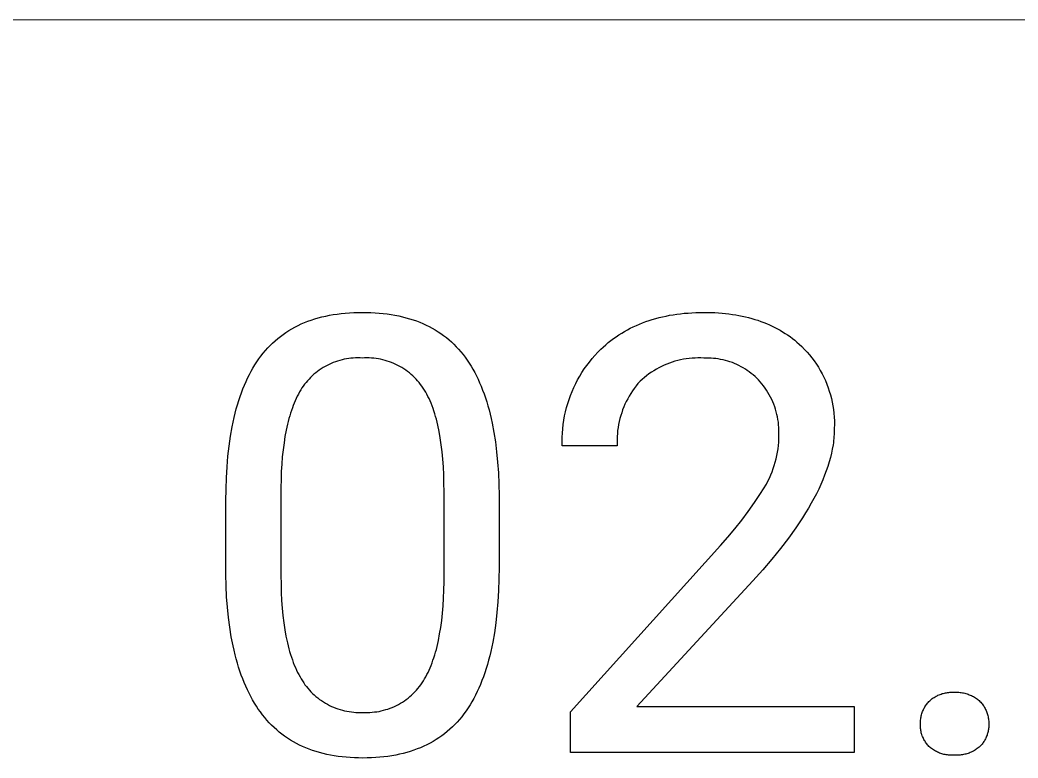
# Model space of a CAD drawing. Header units: millimetres. Extents: x -2163 to 4354, y -841 to 3711.
# Drawn here: x 2609 to 2715.5, y -555.8 to -477 of the extents above; entities that cross this region are included whole.
import ezdxf

# ---------------------------------------------------------------- set-up
doc = ezdxf.new("R2010")
doc.units = ezdxf.units.MM
doc.header["$MEASUREMENT"] = 0
doc.layers.add('Domyślny', color=7, linetype='Continuous', true_color=0x000000)

msp = doc.modelspace()

# ---------------------------------------------------------------- linework, layer by layer
at = {"layer": 'Domyślny', "color": 18, "lineweight": 15, "true_color": 0x000000}
msp.add_line((1891.21, -477.01), (4353.85, -477.01), dxfattribs=at)
at = {"layer": 'Domyślny'}
for p, q in [((2639.71, -509.18), (2640.07, -509.05)), ((2640.07, -509.05), (2640.44, -508.93)), ((2640.44, -508.93), (2640.82, -508.82)), ((2640.82, -508.82), (2641.21, -508.72)), ((2641.21, -508.72), (2641.61, -508.63)), ((2641.61, -508.63), (2642.01, -508.54)), ((2642.01, -508.54), (2642.42, -508.47)), ((2642.42, -508.47), (2642.84, -508.41)), ((2642.84, -508.41), (2643.27, -508.35)), ((2643.27, -508.35), (2643.7, -508.31)), ((2643.7, -508.31), (2644.15, -508.28)), ((2644.15, -508.28), (2644.6, -508.25)), ((2644.6, -508.25), (2645.05, -508.24)), ((2645.05, -508.24), (2645.52, -508.23)), ((2645.52, -508.23), (2645.98, -508.24)), ((2645.98, -508.24), (2646.44, -508.25)), ((2646.44, -508.25), (2646.88, -508.28)), ((2646.88, -508.28), (2647.32, -508.31)), ((2647.32, -508.31), (2647.75, -508.35)), ((2647.75, -508.35), (2648.18, -508.4)), ((2648.18, -508.4), (2648.59, -508.46)), ((2648.59, -508.46), (2649, -508.53)), ((2649, -508.53), (2649.4, -508.61)), ((2649.4, -508.61), (2649.8, -508.7)), ((2649.8, -508.7), (2650.18, -508.8)), ((2650.18, -508.8), (2650.56, -508.91)), ((2650.56, -508.91), (2650.93, -509.02)), ((2650.93, -509.02), (2651.29, -509.15)), ((2651.29, -509.15), (2651.64, -509.29)), ((2675.77, -509.22), (2676.12, -509.1)), ((2676.12, -509.1), (2676.47, -508.99)), ((2676.47, -508.99), (2676.83, -508.88)), ((2676.83, -508.88), (2677.19, -508.79)), ((2677.19, -508.79), (2677.56, -508.7)), ((2677.56, -508.7), (2677.93, -508.62)), ((2677.93, -508.62), (2678.31, -508.54)), ((2678.31, -508.54), (2678.69, -508.48)), ((2678.69, -508.48), (2679.08, -508.42)), ((2679.08, -508.42), (2679.48, -508.37)), ((2679.48, -508.37), (2679.88, -508.33)), ((2679.88, -508.33), (2680.28, -508.3)), ((2680.28, -508.3), (2680.69, -508.27)), ((2680.69, -508.27), (2681.11, -508.25)), ((2681.11, -508.25), (2681.53, -508.24)), ((2681.53, -508.24), (2681.96, -508.23)), ((2681.96, -508.23), (2682.76, -508.25)), ((2682.76, -508.25), (2683.15, -508.26)), ((2683.15, -508.26), (2683.53, -508.29)), ((2683.53, -508.29), (2683.91, -508.32)), ((2683.91, -508.32), (2684.28, -508.35)), ((2684.28, -508.35), (2684.65, -508.4)), ((2684.65, -508.4), (2685.01, -508.45)), ((2685.01, -508.45), (2685.37, -508.5)), ((2685.37, -508.5), (2685.72, -508.56)), ((2685.72, -508.56), (2686.07, -508.63)), ((2686.07, -508.63), (2686.41, -508.71)), ((2686.41, -508.71), (2686.75, -508.79)), ((2686.75, -508.79), (2687.08, -508.88)), ((2687.08, -508.88), (2687.41, -508.98)), ((2687.41, -508.98), (2687.73, -509.08)), ((2687.73, -509.08), (2688.05, -509.19)), ((2637.37, -510.37), (2637.68, -510.17)), ((2637.68, -510.17), (2638, -509.98)), ((2638, -509.98), (2638.32, -509.8)), ((2638.32, -509.8), (2638.66, -509.63)), ((2638.66, -509.63), (2639, -509.47)), ((2639, -509.47), (2639.35, -509.32)), ((2639.35, -509.32), (2639.71, -509.18)), ((2651.64, -509.29), (2651.99, -509.43)), ((2651.99, -509.43), (2652.33, -509.58)), ((2652.33, -509.58), (2652.66, -509.75)), ((2652.66, -509.75), (2652.99, -509.92)), ((2652.99, -509.92), (2653.3, -510.1)), ((2653.3, -510.1), (2653.61, -510.3)), ((2673.5, -510.27), (2673.81, -510.09)), ((2673.81, -510.09), (2674.12, -509.93)), ((2674.12, -509.93), (2674.44, -509.77)), ((2674.44, -509.77), (2674.77, -509.62)), ((2674.77, -509.62), (2675.1, -509.48)), ((2675.1, -509.48), (2675.43, -509.34)), ((2675.43, -509.34), (2675.77, -509.22)), ((2688.05, -509.19), (2688.36, -509.3)), ((2688.36, -509.3), (2688.66, -509.43)), ((2688.66, -509.43), (2688.96, -509.56)), ((2688.96, -509.56), (2689.26, -509.69)), ((2689.26, -509.69), (2689.54, -509.83)), ((2689.54, -509.83), (2689.83, -509.98)), ((2689.83, -509.98), (2690.11, -510.14)), ((2690.11, -510.14), (2690.38, -510.3)), ((2635.94, -511.51), (2636.21, -511.26)), ((2636.21, -511.26), (2636.49, -511.02)), ((2636.49, -511.02), (2636.78, -510.8)), ((2636.78, -510.8), (2637.07, -510.58)), ((2637.07, -510.58), (2637.37, -510.37)), ((2653.61, -510.3), (2653.91, -510.5)), ((2653.91, -510.5), (2654.2, -510.71)), ((2654.2, -510.71), (2654.49, -510.93)), ((2654.49, -510.93), (2654.77, -511.16)), ((2654.77, -511.16), (2655.04, -511.39)), ((2671.77, -511.46), (2672.04, -511.25)), ((2672.04, -511.25), (2672.32, -511.03)), ((2672.32, -511.03), (2672.61, -510.83)), ((2672.61, -510.83), (2672.9, -510.63)), ((2672.9, -510.63), (2673.2, -510.45)), ((2673.2, -510.45), (2673.5, -510.27)), ((2690.38, -510.3), (2690.65, -510.47)), ((2690.65, -510.47), (2690.91, -510.64)), ((2690.91, -510.64), (2691.17, -510.82)), ((2691.17, -510.82), (2691.42, -511.01)), ((2691.42, -511.01), (2691.67, -511.21)), ((2691.67, -511.21), (2691.91, -511.41)), ((2634.93, -512.59), (2635.17, -512.31)), ((2635.17, -512.31), (2635.42, -512.03)), ((2635.42, -512.03), (2635.68, -511.77)), ((2635.68, -511.77), (2635.94, -511.51)), ((2655.04, -511.39), (2655.3, -511.64)), ((2655.3, -511.64), (2655.55, -511.9)), ((2655.55, -511.9), (2655.8, -512.17)), ((2655.8, -512.17), (2656.04, -512.44)), ((2670.65, -512.49), (2670.97, -512.17)), ((2670.97, -512.17), (2671.23, -511.93)), ((2671.23, -511.93), (2671.5, -511.69)), ((2671.5, -511.69), (2671.77, -511.46)), ((2691.91, -511.41), (2692.15, -511.62)), ((2692.15, -511.62), (2692.44, -511.89)), ((2692.44, -511.89), (2692.72, -512.18)), ((2692.72, -512.18), (2693, -512.48)), ((2634.26, -513.51), (2634.48, -513.19)), ((2634.48, -513.19), (2634.7, -512.89)), ((2634.7, -512.89), (2634.93, -512.59)), ((2642.88, -513.43), (2642.65, -513.5)), ((2643.12, -513.36), (2642.88, -513.43)), ((2643.35, -513.3), (2643.12, -513.36)), ((2643.59, -513.24), (2643.35, -513.3)), ((2643.83, -513.2), (2643.59, -513.24)), ((2644.07, -513.16), (2643.83, -513.2)), ((2644.31, -513.13), (2644.07, -513.16)), ((2644.55, -513.11), (2644.31, -513.13)), ((2644.79, -513.1), (2644.55, -513.11)), ((2645.04, -513.1), (2644.79, -513.1)), ((2645.28, -513.1), (2645.04, -513.1)), ((2645.52, -513.11), (2645.28, -513.1)), ((2645.76, -513.1), (2645.52, -513.11)), ((2646.01, -513.1), (2645.76, -513.1)), ((2646.25, -513.1), (2646.01, -513.1)), ((2646.5, -513.11), (2646.25, -513.1)), ((2646.74, -513.13), (2646.5, -513.11)), ((2646.99, -513.16), (2646.74, -513.13)), ((2647.23, -513.2), (2646.99, -513.16)), ((2647.47, -513.24), (2647.23, -513.2)), ((2647.71, -513.3), (2647.47, -513.24)), ((2647.94, -513.36), (2647.71, -513.3)), ((2648.18, -513.43), (2647.94, -513.36)), ((2648.41, -513.51), (2648.18, -513.43)), ((2656.04, -512.44), (2656.27, -512.73)), ((2656.27, -512.73), (2656.5, -513.02)), ((2656.5, -513.02), (2656.71, -513.33)), ((2656.71, -513.33), (2656.92, -513.64)), ((2669.75, -513.53), (2670.04, -513.17)), ((2670.04, -513.17), (2670.34, -512.83)), ((2670.34, -512.83), (2670.65, -512.49)), ((2679.19, -513.37), (2678.89, -513.45)), ((2679.49, -513.3), (2679.19, -513.37)), ((2679.8, -513.24), (2679.49, -513.3)), ((2680.1, -513.19), (2679.8, -513.24)), ((2680.41, -513.15), (2680.1, -513.19)), ((2680.72, -513.12), (2680.41, -513.15)), ((2681.03, -513.11), (2680.72, -513.12)), ((2681.34, -513.1), (2681.03, -513.11)), ((2681.65, -513.1), (2681.34, -513.1)), ((2681.96, -513.11), (2681.65, -513.1)), ((2682.22, -513.11), (2681.96, -513.11)), ((2682.48, -513.11), (2682.22, -513.11)), ((2682.74, -513.12), (2682.48, -513.11)), ((2683, -513.14), (2682.74, -513.12)), ((2683.25, -513.16), (2683, -513.14)), ((2683.51, -513.2), (2683.25, -513.16)), ((2683.76, -513.25), (2683.51, -513.2)), ((2684.02, -513.3), (2683.76, -513.25)), ((2684.27, -513.36), (2684.02, -513.3)), ((2684.52, -513.43), (2684.27, -513.36)), ((2684.76, -513.51), (2684.52, -513.43)), ((2693, -512.48), (2693.26, -512.78)), ((2693.26, -512.78), (2693.51, -513.1)), ((2693.51, -513.1), (2693.75, -513.42)), ((2693.75, -513.42), (2693.98, -513.75)), ((2633.65, -514.52), (2633.85, -514.17)), ((2633.85, -514.17), (2634.05, -513.84)), ((2634.05, -513.84), (2634.26, -513.51)), ((2640.93, -514.39), (2640.74, -514.54)), ((2641.13, -514.26), (2640.93, -514.39)), ((2641.34, -514.13), (2641.13, -514.26)), ((2641.55, -514.01), (2641.34, -514.13)), ((2641.76, -513.89), (2641.55, -514.01)), ((2641.98, -513.78), (2641.76, -513.89)), ((2642.2, -513.68), (2641.98, -513.78)), ((2642.42, -513.59), (2642.2, -513.68)), ((2642.65, -513.5), (2642.42, -513.59)), ((2648.64, -513.59), (2648.41, -513.51)), ((2648.87, -513.69), (2648.64, -513.59)), ((2649.09, -513.79), (2648.87, -513.69)), ((2649.31, -513.89), (2649.09, -513.79)), ((2649.53, -514.01), (2649.31, -513.89)), ((2649.74, -514.13), (2649.53, -514.01)), ((2649.95, -514.26), (2649.74, -514.13)), ((2650.15, -514.4), (2649.95, -514.26)), ((2650.35, -514.54), (2650.15, -514.4)), ((2656.92, -513.64), (2657.13, -513.96)), ((2657.13, -513.96), (2657.32, -514.3)), ((2657.32, -514.3), (2657.51, -514.64)), ((2668.96, -514.65), (2669.21, -514.27)), ((2669.21, -514.27), (2669.47, -513.89)), ((2669.47, -513.89), (2669.75, -513.53)), ((2676.63, -514.46), (2676.37, -514.62)), ((2676.9, -514.3), (2676.63, -514.46)), ((2677.17, -514.15), (2676.9, -514.3)), ((2677.45, -514.01), (2677.17, -514.15)), ((2677.73, -513.88), (2677.45, -514.01)), ((2678.01, -513.76), (2677.73, -513.88)), ((2678.3, -513.65), (2678.01, -513.76)), ((2678.6, -513.54), (2678.3, -513.65)), ((2678.89, -513.45), (2678.6, -513.54)), ((2685.01, -513.6), (2684.76, -513.51)), ((2685.25, -513.69), (2685.01, -513.6)), ((2685.49, -513.8), (2685.25, -513.69)), ((2685.72, -513.91), (2685.49, -513.8)), ((2685.95, -514.03), (2685.72, -513.91)), ((2686.17, -514.15), (2685.95, -514.03)), ((2686.4, -514.29), (2686.17, -514.15)), ((2686.61, -514.43), (2686.4, -514.29)), ((2686.82, -514.58), (2686.61, -514.43)), ((2693.98, -513.75), (2694.19, -514.09)), ((2694.19, -514.09), (2694.4, -514.44)), ((2694.4, -514.44), (2694.59, -514.79)), ((2633.11, -515.62), (2633.28, -515.24)), ((2633.28, -515.24), (2633.46, -514.87)), ((2633.46, -514.87), (2633.65, -514.52)), ((2639.67, -515.53), (2639.51, -515.71)), ((2639.83, -515.35), (2639.67, -515.53)), ((2640, -515.17), (2639.83, -515.35)), ((2640.18, -515.01), (2640, -515.17)), ((2640.36, -514.84), (2640.18, -515.01)), ((2640.54, -514.69), (2640.36, -514.84)), ((2640.74, -514.54), (2640.54, -514.69)), ((2650.54, -514.69), (2650.35, -514.54)), ((2650.73, -514.85), (2650.54, -514.69)), ((2650.91, -515.01), (2650.73, -514.85)), ((2651.09, -515.18), (2650.91, -515.01)), ((2651.26, -515.36), (2651.09, -515.18)), ((2651.42, -515.54), (2651.26, -515.36)), ((2651.58, -515.73), (2651.42, -515.54)), ((2657.51, -514.64), (2657.7, -515)), ((2657.7, -515), (2657.87, -515.36)), ((2657.87, -515.36), (2658.04, -515.74)), ((2668.29, -515.84), (2668.5, -515.44)), ((2668.5, -515.44), (2668.72, -515.04)), ((2668.72, -515.04), (2668.96, -514.65)), ((2675.39, -515.38), (2675.16, -515.59)), ((2675.62, -515.18), (2675.39, -515.38)), ((2675.86, -514.99), (2675.62, -515.18)), ((2676.11, -514.8), (2675.86, -514.99)), ((2676.37, -514.62), (2676.11, -514.8)), ((2687.03, -514.74), (2686.82, -514.58)), ((2687.23, -514.9), (2687.03, -514.74)), ((2687.43, -515.07), (2687.23, -514.9)), ((2687.62, -515.25), (2687.43, -515.07)), ((2687.8, -515.43), (2687.62, -515.25)), ((2687.99, -515.64), (2687.8, -515.43)), ((2694.59, -514.79), (2694.77, -515.15)), ((2694.77, -515.15), (2694.94, -515.52)), ((2694.94, -515.52), (2695.09, -515.89)), ((2632.62, -516.81), (2632.78, -516.4)), ((2632.78, -516.4), (2632.94, -516)), ((2632.94, -516), (2633.11, -515.62)), ((2638.95, -516.51), (2638.83, -516.72)), ((2639.08, -516.3), (2638.95, -516.51)), ((2639.22, -516.1), (2639.08, -516.3)), ((2639.36, -515.91), (2639.22, -516.1)), ((2639.51, -515.71), (2639.36, -515.91)), ((2651.73, -515.92), (2651.58, -515.73)), ((2651.88, -516.11), (2651.73, -515.92)), ((2652.02, -516.32), (2651.88, -516.11)), ((2652.15, -516.52), (2652.02, -516.32)), ((2652.28, -516.74), (2652.15, -516.52)), ((2658.04, -515.74), (2658.21, -516.12)), ((2658.21, -516.12), (2658.36, -516.52)), ((2658.36, -516.52), (2658.51, -516.93)), ((2667.91, -516.67), (2668.09, -516.26)), ((2668.09, -516.26), (2668.29, -515.84)), ((2674.35, -516.61), (2674.17, -516.89)), ((2674.54, -516.35), (2674.35, -516.61)), ((2674.74, -516.09), (2674.54, -516.35)), ((2674.94, -515.84), (2674.74, -516.09)), ((2675.16, -515.59), (2674.94, -515.84)), ((2688.17, -515.85), (2687.99, -515.64)), ((2688.34, -516.08), (2688.17, -515.85)), ((2688.5, -516.31), (2688.34, -516.08)), ((2688.66, -516.54), (2688.5, -516.31)), ((2688.81, -516.78), (2688.66, -516.54)), ((2695.09, -515.89), (2695.23, -516.27)), ((2695.23, -516.27), (2695.36, -516.65)), ((2632.2, -518.09), (2632.33, -517.65)), ((2632.33, -517.65), (2632.47, -517.23)), ((2632.47, -517.23), (2632.62, -516.81)), ((2638.36, -517.66), (2638.25, -517.91)), ((2638.47, -517.41), (2638.36, -517.66)), ((2638.58, -517.18), (2638.47, -517.41)), ((2638.7, -516.95), (2638.58, -517.18)), ((2638.83, -516.72), (2638.7, -516.95)), ((2652.4, -516.96), (2652.28, -516.74)), ((2652.52, -517.2), (2652.4, -516.96)), ((2652.64, -517.44), (2652.52, -517.2)), ((2652.75, -517.69), (2652.64, -517.44)), ((2652.86, -517.94), (2652.75, -517.69)), ((2658.51, -516.93), (2658.66, -517.34)), ((2658.66, -517.34), (2658.79, -517.77)), ((2667.44, -517.96), (2667.58, -517.53)), ((2667.58, -517.53), (2667.74, -517.1)), ((2667.74, -517.1), (2667.91, -516.67)), ((2673.84, -517.45), (2673.69, -517.74)), ((2674, -517.16), (2673.84, -517.45)), ((2674.17, -516.89), (2674, -517.16)), ((2688.95, -517.02), (2688.81, -516.78)), ((2689.08, -517.27), (2688.95, -517.02)), ((2689.21, -517.52), (2689.08, -517.27)), ((2689.32, -517.78), (2689.21, -517.52)), ((2695.36, -516.65), (2695.48, -517.04)), ((2695.48, -517.04), (2695.58, -517.42)), ((2695.58, -517.42), (2695.67, -517.82)), ((2631.95, -519), (2632.07, -518.54)), ((2632.07, -518.54), (2632.2, -518.09)), ((2637.95, -518.7), (2637.86, -518.98)), ((2638.05, -518.43), (2637.95, -518.7)), ((2638.15, -518.17), (2638.05, -518.43)), ((2638.25, -517.91), (2638.15, -518.17)), ((2652.97, -518.21), (2652.86, -517.94)), ((2653.07, -518.48), (2652.97, -518.21)), ((2653.16, -518.76), (2653.07, -518.48)), ((2653.25, -519.05), (2653.16, -518.76)), ((2658.79, -517.77), (2658.92, -518.2)), ((2658.92, -518.2), (2659.05, -518.65)), ((2659.05, -518.65), (2659.16, -519.11)), ((2667.2, -518.85), (2667.32, -518.4)), ((2667.32, -518.4), (2667.44, -517.96)), ((2673.3, -518.64), (2673.2, -518.94)), ((2673.42, -518.33), (2673.3, -518.64)), ((2673.55, -518.03), (2673.42, -518.33)), ((2673.69, -517.74), (2673.55, -518.03)), ((2689.43, -518.04), (2689.32, -517.78)), ((2689.53, -518.31), (2689.43, -518.04)), ((2689.62, -518.57), (2689.53, -518.31)), ((2689.7, -518.84), (2689.62, -518.57)), ((2695.67, -517.82), (2695.74, -518.21)), ((2695.74, -518.21), (2695.8, -518.61)), ((2695.8, -518.61), (2695.85, -519.01)), ((2631.73, -519.95), (2631.84, -519.47)), ((2631.84, -519.47), (2631.95, -519)), ((2637.69, -519.56), (2637.61, -519.87)), ((2637.77, -519.27), (2637.69, -519.56)), ((2637.86, -518.98), (2637.77, -519.27)), ((2653.34, -519.34), (2653.25, -519.05)), ((2653.42, -519.65), (2653.34, -519.34)), ((2653.5, -519.96), (2653.42, -519.65)), ((2659.16, -519.11), (2659.27, -519.57)), ((2659.27, -519.57), (2659.37, -520.05)), ((2666.96, -520.2), (2667.03, -519.74)), ((2667.03, -519.74), (2667.11, -519.29)), ((2667.11, -519.29), (2667.2, -518.85)), ((2673.01, -519.57), (2672.93, -519.89)), ((2673.1, -519.25), (2673.01, -519.57)), ((2673.2, -518.94), (2673.1, -519.25)), ((2689.77, -519.12), (2689.7, -518.84)), ((2689.83, -519.39), (2689.77, -519.12)), ((2689.88, -519.67), (2689.83, -519.39)), ((2689.92, -519.95), (2689.88, -519.67)), ((2695.85, -519.01), (2695.88, -519.41)), ((2695.88, -519.41), (2695.9, -519.82)), ((2695.9, -519.82), (2695.9, -520.22)), ((2631.45, -521.45), (2631.63, -520.44)), ((2631.63, -520.44), (2631.73, -519.95)), ((2637.39, -520.81), (2637.26, -521.48)), ((2637.53, -520.17), (2637.39, -520.81)), ((2637.61, -519.87), (2637.53, -520.17)), ((2653.58, -520.28), (2653.5, -519.96)), ((2653.72, -520.94), (2653.58, -520.28)), ((2659.37, -520.05), (2659.56, -521.04)), ((2666.88, -521.11), (2666.91, -520.65)), ((2666.91, -520.65), (2666.96, -520.2)), ((2672.77, -520.85), (2672.74, -521.18)), ((2672.82, -520.53), (2672.77, -520.85)), ((2672.87, -520.21), (2672.82, -520.53)), ((2672.93, -519.89), (2672.87, -520.21)), ((2689.95, -520.23), (2689.92, -519.95)), ((2689.98, -520.51), (2689.95, -520.23)), ((2689.99, -520.79), (2689.98, -520.51)), ((2689.99, -521.07), (2689.99, -520.79)), ((2695.89, -520.83), (2695.88, -521.05)), ((2695.9, -520.22), (2695.89, -520.62)), ((2695.89, -520.62), (2695.89, -520.83)), ((2631.3, -522.5), (2631.45, -521.45)), ((2637.26, -521.48), (2637.16, -522.17)), ((2653.84, -521.63), (2653.72, -520.94)), ((2653.95, -522.36), (2653.84, -521.63)), ((2659.56, -521.04), (2659.72, -522.06)), ((2666.85, -522.02), (2666.86, -521.56)), ((2666.86, -521.56), (2666.88, -521.11)), ((2672.72, -521.5), (2672.71, -521.83)), ((2672.71, -521.83), (2672.72, -522.15)), ((2672.74, -521.18), (2672.72, -521.5)), ((2689.96, -522.08), (2689.98, -521.72)), ((2689.98, -521.72), (2689.99, -521.35)), ((2689.99, -521.35), (2689.99, -521.07)), ((2695.82, -521.92), (2695.79, -522.15)), ((2695.84, -521.7), (2695.82, -521.92)), ((2695.86, -521.48), (2695.84, -521.7)), ((2695.87, -521.27), (2695.86, -521.48)), ((2695.88, -521.05), (2695.87, -521.27)), ((2631.18, -523.59), (2631.3, -522.5)), ((2637.06, -522.89), (2636.98, -523.65)), ((2637.16, -522.17), (2637.06, -522.89)), ((2654.04, -523.12), (2653.95, -522.36)), ((2659.72, -522.06), (2659.85, -523.13)), ((2666.86, -522.48), (2666.85, -522.02)), ((2672.73, -522.48), (2666.86, -522.48)), ((2672.72, -522.15), (2672.73, -522.48)), ((2689.83, -523.16), (2689.89, -522.8)), ((2689.89, -522.8), (2689.93, -522.44)), ((2689.93, -522.44), (2689.96, -522.08)), ((2695.68, -522.82), (2695.59, -523.27)), ((2695.76, -522.37), (2695.68, -522.82)), ((2695.79, -522.15), (2695.76, -522.37)), ((2631.08, -524.72), (2631.18, -523.59)), ((2636.98, -523.65), (2636.92, -524.43)), ((2654.11, -523.91), (2654.04, -523.12)), ((2654.17, -524.73), (2654.11, -523.91)), ((2659.85, -523.13), (2659.96, -524.23)), ((2689.59, -524.22), (2689.68, -523.87)), ((2689.68, -523.87), (2689.76, -523.51)), ((2689.76, -523.51), (2689.83, -523.16)), ((2695.48, -523.73), (2695.35, -524.2)), ((2695.59, -523.27), (2695.48, -523.73)), ((2631.01, -525.9), (2631.08, -524.72)), ((2636.92, -524.43), (2636.87, -525.23)), ((2654.21, -525.58), (2654.17, -524.73)), ((2659.96, -524.23), (2660.04, -525.38)), ((2689.25, -525.25), (2689.38, -524.91)), ((2689.38, -524.91), (2689.49, -524.57)), ((2689.49, -524.57), (2689.59, -524.22)), ((2695.04, -525.14), (2694.86, -525.62)), ((2695.2, -524.67), (2695.04, -525.14)), ((2695.35, -524.2), (2695.2, -524.67)), ((2630.97, -527.11), (2631.01, -525.9)), ((2636.84, -526.07), (2636.83, -526.94)), ((2636.87, -525.23), (2636.84, -526.07)), ((2654.23, -526.46), (2654.21, -525.58)), ((2660.04, -525.38), (2660.09, -526.57)), ((2688.81, -526.25), (2688.97, -525.92)), ((2688.97, -525.92), (2689.12, -525.59)), ((2689.12, -525.59), (2689.25, -525.25)), ((2694.67, -526.11), (2694.46, -526.6)), ((2694.86, -525.62), (2694.67, -526.11)), ((2630.96, -528.37), (2630.97, -527.11)), ((2636.83, -526.94), (2636.83, -536.32)), ((2654.24, -527.38), (2654.23, -526.46)), ((2660.09, -526.57), (2660.11, -527.79)), ((2688.03, -527.56), (2688.64, -526.57)), ((2688.64, -526.57), (2688.81, -526.25)), ((2694.23, -527.1), (2693.98, -527.6)), ((2694.46, -526.6), (2694.23, -527.1)), ((2654.24, -536.99), (2654.24, -527.38)), ((2660.11, -527.79), (2660.11, -535.43)), ((2687.39, -528.54), (2688.03, -527.56)), ((2693.72, -528.1), (2693.44, -528.61)), ((2693.98, -527.6), (2693.72, -528.1)), ((2630.96, -536.22), (2630.96, -528.37)), ((2686.71, -529.5), (2687.39, -528.54)), ((2693.14, -529.13), (2692.83, -529.65)), ((2693.44, -528.61), (2693.14, -529.13)), ((2685.28, -531.35), (2686.01, -530.43)), ((2686.01, -530.43), (2686.71, -529.5)), ((2692.5, -530.18), (2692.15, -530.71)), ((2692.83, -529.65), (2692.5, -530.18)), ((2684.52, -532.24), (2685.28, -531.35)), ((2691.78, -531.24), (2691, -532.33)), ((2692.15, -530.71), (2691.78, -531.24)), ((2683.74, -533.11), (2684.52, -532.24)), ((2691, -532.33), (2690.15, -533.44)), ((2667.75, -550.9), (2683.74, -533.11)), ((2690.15, -533.44), (2689.24, -534.57)), ((2689.24, -534.57), (2688.25, -535.72)), ((2660.11, -535.43), (2660.1, -536.7)), ((2688.25, -535.72), (2687.2, -536.89)), ((2630.99, -537.43), (2630.96, -536.22)), ((2636.83, -536.32), (2636.84, -537.24)), ((2660.1, -536.7), (2660.06, -537.93)), ((2631.04, -538.59), (2630.99, -537.43)), ((2636.84, -537.24), (2636.86, -538.13)), ((2654.19, -538.73), (2654.22, -537.88)), ((2654.22, -537.88), (2654.24, -536.99)), ((2660.06, -537.93), (2659.99, -539.12)), ((2687.2, -536.89), (2674.83, -550.33)), ((2631.12, -539.72), (2631.04, -538.59)), ((2636.86, -538.13), (2636.9, -538.99)), ((2636.9, -538.99), (2636.96, -539.82)), ((2654.14, -539.56), (2654.19, -538.73)), ((2631.23, -540.8), (2631.12, -539.72)), ((2636.96, -539.82), (2637.04, -540.61)), ((2654.07, -540.36), (2654.14, -539.56)), ((2659.99, -539.12), (2659.89, -540.26)), ((2631.37, -541.85), (2631.23, -540.8)), ((2637.04, -540.61), (2637.13, -541.38)), ((2653.89, -541.86), (2653.99, -541.13)), ((2653.99, -541.13), (2654.07, -540.36)), ((2659.89, -540.26), (2659.77, -541.37)), ((2631.53, -542.87), (2631.37, -541.85)), ((2637.13, -541.38), (2637.24, -542.12)), ((2637.24, -542.12), (2637.37, -542.82)), ((2653.77, -542.57), (2653.89, -541.86)), ((2659.77, -541.37), (2659.62, -542.43)), ((2631.72, -543.84), (2631.53, -542.87)), ((2637.37, -542.82), (2637.52, -543.5)), ((2653.5, -543.9), (2653.64, -543.25)), ((2653.64, -543.25), (2653.77, -542.57)), ((2659.62, -542.43), (2659.44, -543.46)), ((2631.83, -544.31), (2631.72, -543.84)), ((2631.94, -544.78), (2631.83, -544.31)), ((2637.52, -543.5), (2637.59, -543.82)), ((2637.59, -543.82), (2637.68, -544.14)), ((2637.68, -544.14), (2637.76, -544.45)), ((2653.34, -544.51), (2653.42, -544.21)), ((2653.42, -544.21), (2653.5, -543.9)), ((2659.34, -543.95), (2659.23, -544.44)), ((2659.44, -543.46), (2659.34, -543.95)), ((2632.06, -545.23), (2631.94, -544.78)), ((2632.18, -545.67), (2632.06, -545.23)), ((2637.76, -544.45), (2637.85, -544.76)), ((2637.85, -544.76), (2637.95, -545.05)), ((2637.95, -545.05), (2638.05, -545.34)), ((2638.05, -545.34), (2638.15, -545.62)), ((2652.97, -545.65), (2653.06, -545.38)), ((2653.06, -545.38), (2653.16, -545.1)), ((2653.16, -545.1), (2653.25, -544.81)), ((2653.25, -544.81), (2653.34, -544.51)), ((2659, -545.38), (2658.87, -545.83)), ((2659.12, -544.91), (2659, -545.38)), ((2659.23, -544.44), (2659.12, -544.91)), ((2632.32, -546.11), (2632.18, -545.67)), ((2632.45, -546.54), (2632.32, -546.11)), ((2638.15, -545.62), (2638.26, -545.89)), ((2638.26, -545.89), (2638.37, -546.16)), ((2638.37, -546.16), (2638.49, -546.42)), ((2638.49, -546.42), (2638.61, -546.67)), ((2652.53, -546.68), (2652.65, -546.43)), ((2652.65, -546.43), (2652.76, -546.18)), ((2652.76, -546.18), (2652.86, -545.92)), ((2652.86, -545.92), (2652.97, -545.65)), ((2658.74, -546.27), (2658.6, -546.71)), ((2658.87, -545.83), (2658.74, -546.27)), ((2632.6, -546.95), (2632.45, -546.54)), ((2632.75, -547.36), (2632.6, -546.95)), ((2632.91, -547.76), (2632.75, -547.36)), ((2638.61, -546.67), (2638.74, -546.91)), ((2638.74, -546.91), (2638.87, -547.14)), ((2638.87, -547.14), (2639, -547.37)), ((2639, -547.37), (2639.13, -547.58)), ((2652.04, -547.58), (2652.17, -547.36)), ((2652.17, -547.36), (2652.29, -547.14)), ((2652.29, -547.14), (2652.42, -546.91)), ((2652.42, -546.91), (2652.53, -546.68)), ((2658.45, -547.13), (2658.29, -547.54)), ((2658.6, -546.71), (2658.45, -547.13)), ((2633.07, -548.14), (2632.91, -547.76)), ((2633.25, -548.52), (2633.07, -548.14)), ((2633.43, -548.89), (2633.25, -548.52)), ((2639.13, -547.58), (2639.26, -547.79)), ((2639.26, -547.79), (2639.4, -547.99)), ((2639.4, -547.99), (2639.55, -548.18)), ((2639.55, -548.18), (2639.71, -548.37)), ((2639.71, -548.37), (2639.87, -548.56)), ((2639.87, -548.56), (2640.04, -548.74)), ((2651.14, -548.75), (2651.3, -548.56)), ((2651.3, -548.56), (2651.46, -548.38)), ((2651.46, -548.38), (2651.62, -548.18)), ((2651.62, -548.18), (2651.76, -547.99)), ((2651.76, -547.99), (2651.9, -547.78)), ((2651.9, -547.78), (2652.04, -547.58)), ((2657.96, -548.34), (2657.79, -548.72)), ((2658.13, -547.95), (2657.96, -548.34)), ((2658.29, -547.54), (2658.13, -547.95)), ((2633.61, -549.25), (2633.43, -548.89)), ((2633.8, -549.6), (2633.61, -549.25)), ((2634, -549.94), (2633.8, -549.6)), ((2640.04, -548.74), (2640.21, -548.91)), ((2640.21, -548.91), (2640.39, -549.08)), ((2640.39, -549.08), (2640.57, -549.25)), ((2640.57, -549.25), (2640.76, -549.4)), ((2640.76, -549.4), (2640.96, -549.55)), ((2640.96, -549.55), (2641.16, -549.69)), ((2650.01, -549.7), (2650.21, -549.56)), ((2650.21, -549.56), (2650.41, -549.41)), ((2650.41, -549.41), (2650.6, -549.25)), ((2650.6, -549.25), (2650.78, -549.09)), ((2650.78, -549.09), (2650.96, -548.92)), ((2650.96, -548.92), (2651.14, -548.75)), ((2657.42, -549.45), (2657.22, -549.8)), ((2657.61, -549.09), (2657.42, -549.45)), ((2657.79, -548.72), (2657.61, -549.09)), ((2706.08, -549.7), (2706.16, -549.62)), ((2706.16, -549.62), (2706.26, -549.54)), ((2706.26, -549.54), (2706.35, -549.47)), ((2706.35, -549.47), (2706.45, -549.4)), ((2706.45, -549.4), (2706.55, -549.34)), ((2706.55, -549.34), (2706.65, -549.28)), ((2706.65, -549.28), (2706.75, -549.22)), ((2706.75, -549.22), (2706.86, -549.16)), ((2706.86, -549.16), (2706.96, -549.11)), ((2706.96, -549.11), (2707.07, -549.06)), ((2707.07, -549.06), (2707.18, -549.02)), ((2707.18, -549.02), (2707.3, -548.98)), ((2707.3, -548.98), (2707.41, -548.94)), ((2707.41, -548.94), (2707.52, -548.91)), ((2707.52, -548.91), (2707.64, -548.88)), ((2707.64, -548.88), (2707.75, -548.86)), ((2707.75, -548.86), (2707.87, -548.84)), ((2707.87, -548.84), (2707.99, -548.82)), ((2707.99, -548.82), (2708.11, -548.81)), ((2708.11, -548.81), (2708.23, -548.8)), ((2708.23, -548.8), (2708.34, -548.79)), ((2708.34, -548.79), (2708.46, -548.79)), ((2708.46, -548.79), (2708.58, -548.79)), ((2708.58, -548.79), (2708.7, -548.8)), ((2708.7, -548.8), (2708.82, -548.79)), ((2708.82, -548.79), (2708.95, -548.79)), ((2708.95, -548.79), (2709.07, -548.79)), ((2709.07, -548.79), (2709.2, -548.8)), ((2709.2, -548.8), (2709.32, -548.81)), ((2709.32, -548.81), (2709.45, -548.83)), ((2709.45, -548.83), (2709.57, -548.84)), ((2709.57, -548.84), (2709.69, -548.87)), ((2709.69, -548.87), (2709.82, -548.89)), ((2709.82, -548.89), (2709.94, -548.93)), ((2709.94, -548.93), (2710.06, -548.96)), ((2710.06, -548.96), (2710.17, -549)), ((2710.17, -549), (2710.29, -549.05)), ((2710.29, -549.05), (2710.41, -549.09)), ((2710.41, -549.09), (2710.52, -549.15)), ((2710.52, -549.15), (2710.63, -549.2)), ((2710.63, -549.2), (2710.74, -549.26)), ((2710.74, -549.26), (2710.85, -549.32)), ((2710.85, -549.32), (2710.95, -549.39)), ((2710.95, -549.39), (2711.06, -549.46)), ((2711.06, -549.46), (2711.16, -549.54)), ((2711.16, -549.54), (2711.26, -549.61)), ((2711.26, -549.61), (2711.35, -549.69)), ((2634.21, -550.27), (2634, -549.94)), ((2634.42, -550.59), (2634.21, -550.27)), ((2634.64, -550.9), (2634.42, -550.59)), ((2641.16, -549.69), (2641.37, -549.83)), ((2641.37, -549.83), (2641.58, -549.96)), ((2641.58, -549.96), (2641.79, -550.08)), ((2641.79, -550.08), (2642.01, -550.19)), ((2642.01, -550.19), (2642.23, -550.3)), ((2642.23, -550.3), (2642.46, -550.39)), ((2642.46, -550.39), (2642.69, -550.48)), ((2642.69, -550.48), (2642.92, -550.57)), ((2642.92, -550.57), (2643.15, -550.64)), ((2643.15, -550.64), (2643.39, -550.71)), ((2643.39, -550.71), (2643.63, -550.77)), ((2647.54, -550.78), (2647.78, -550.72)), ((2647.78, -550.72), (2648.02, -550.65)), ((2648.02, -550.65), (2648.25, -550.58)), ((2648.25, -550.58), (2648.49, -550.5)), ((2648.49, -550.5), (2648.72, -550.41)), ((2648.72, -550.41), (2648.94, -550.31)), ((2648.94, -550.31), (2649.16, -550.2)), ((2649.16, -550.2), (2649.38, -550.09)), ((2649.38, -550.09), (2649.6, -549.97)), ((2649.6, -549.97), (2649.81, -549.84)), ((2649.81, -549.84), (2650.01, -549.7)), ((2656.81, -550.47), (2656.59, -550.79)), ((2657.02, -550.14), (2656.81, -550.47)), ((2657.22, -549.8), (2657.02, -550.14)), ((2674.83, -550.33), (2698.01, -550.33)), ((2698.01, -550.33), (2698.01, -555.21)), ((2705.36, -550.75), (2705.41, -550.64)), ((2705.41, -550.64), (2705.46, -550.54)), ((2705.46, -550.54), (2705.52, -550.44)), ((2705.52, -550.44), (2705.57, -550.34)), ((2705.57, -550.34), (2705.63, -550.24)), ((2705.63, -550.24), (2705.7, -550.14)), ((2705.7, -550.14), (2705.77, -550.05)), ((2705.77, -550.05), (2705.84, -549.95)), ((2705.84, -549.95), (2705.91, -549.87)), ((2705.91, -549.87), (2705.99, -549.78)), ((2705.99, -549.78), (2706.08, -549.7)), ((2711.35, -549.69), (2711.44, -549.78)), ((2711.44, -549.78), (2711.52, -549.86)), ((2711.52, -549.86), (2711.6, -549.95)), ((2711.6, -549.95), (2711.67, -550.04)), ((2711.67, -550.04), (2711.74, -550.14)), ((2711.74, -550.14), (2711.81, -550.23)), ((2711.81, -550.23), (2711.87, -550.33)), ((2711.87, -550.33), (2711.93, -550.43)), ((2711.93, -550.43), (2711.99, -550.53)), ((2711.99, -550.53), (2712.04, -550.64)), ((2712.04, -550.64), (2712.09, -550.74)), ((2634.86, -551.21), (2634.64, -550.9)), ((2635.1, -551.5), (2634.86, -551.21)), ((2635.34, -551.78), (2635.1, -551.5)), ((2635.59, -552.05), (2635.34, -551.78)), ((2643.63, -550.77), (2643.87, -550.82)), ((2643.87, -550.82), (2644.11, -550.86)), ((2644.11, -550.86), (2644.35, -550.89)), ((2644.35, -550.89), (2644.6, -550.92)), ((2644.6, -550.92), (2644.84, -550.94)), ((2644.84, -550.94), (2645.09, -550.94)), ((2645.09, -550.94), (2645.34, -550.94)), ((2645.34, -550.94), (2645.58, -550.94)), ((2645.58, -550.94), (2645.83, -550.95)), ((2645.83, -550.95), (2646.08, -550.95)), ((2646.08, -550.95), (2646.32, -550.94)), ((2646.32, -550.94), (2646.57, -550.93)), ((2646.57, -550.93), (2646.81, -550.9)), ((2646.81, -550.9), (2647.06, -550.87)), ((2647.06, -550.87), (2647.3, -550.83)), ((2647.3, -550.83), (2647.54, -550.78)), ((2655.9, -551.69), (2655.65, -551.97)), ((2656.14, -551.4), (2655.9, -551.69)), ((2656.37, -551.1), (2656.14, -551.4)), ((2656.59, -550.79), (2656.37, -551.1)), ((2667.75, -555.21), (2667.75, -550.9)), ((2705.09, -551.87), (2705.1, -551.76)), ((2705.1, -551.76), (2705.12, -551.64)), ((2705.12, -551.64), (2705.13, -551.53)), ((2705.13, -551.53), (2705.15, -551.41)), ((2705.15, -551.41), (2705.18, -551.3)), ((2705.18, -551.3), (2705.21, -551.19)), ((2705.21, -551.19), (2705.24, -551.07)), ((2705.24, -551.07), (2705.28, -550.96)), ((2705.28, -550.96), (2705.32, -550.86)), ((2705.32, -550.86), (2705.36, -550.75)), ((2712.09, -550.74), (2712.13, -550.85)), ((2712.13, -550.85), (2712.17, -550.96)), ((2712.17, -550.96), (2712.21, -551.07)), ((2712.21, -551.07), (2712.25, -551.18)), ((2712.25, -551.18), (2712.28, -551.29)), ((2712.28, -551.29), (2712.3, -551.41)), ((2712.3, -551.41), (2712.33, -551.52)), ((2712.33, -551.52), (2712.34, -551.64)), ((2712.34, -551.64), (2712.36, -551.75)), ((2712.36, -551.75), (2712.37, -551.87)), ((2635.84, -552.32), (2635.59, -552.05)), ((2636.1, -552.57), (2635.84, -552.32)), ((2636.38, -552.82), (2636.1, -552.57)), ((2636.65, -553.05), (2636.38, -552.82)), ((2654.86, -552.75), (2654.58, -552.99)), ((2655.13, -552.5), (2654.86, -552.75)), ((2655.39, -552.24), (2655.13, -552.5)), ((2655.65, -551.97), (2655.39, -552.24)), ((2705.08, -552.1), (2705.09, -551.99)), ((2705.09, -552.22), (2705.08, -552.1)), ((2705.08, -552.33), (2705.09, -552.22)), ((2705.09, -552.44), (2705.08, -552.33)), ((2705.09, -551.99), (2705.09, -551.87)), ((2705.09, -552.56), (2705.09, -552.44)), ((2705.1, -552.67), (2705.09, -552.56)), ((2705.12, -552.78), (2705.1, -552.67)), ((2705.14, -552.89), (2705.12, -552.78)), ((2712.35, -552.76), (2712.33, -552.86)), ((2712.36, -552.65), (2712.35, -552.76)), ((2712.37, -552.54), (2712.36, -552.65)), ((2712.37, -551.87), (2712.38, -551.99)), ((2712.38, -552.43), (2712.37, -552.54)), ((2712.38, -551.99), (2712.38, -552.1)), ((2712.38, -552.1), (2712.38, -552.22)), ((2712.38, -552.22), (2712.38, -552.33)), ((2712.38, -552.33), (2712.38, -552.43)), ((2636.94, -553.28), (2636.65, -553.05)), ((2637.23, -553.49), (2636.94, -553.28)), ((2637.53, -553.7), (2637.23, -553.49)), ((2637.84, -553.9), (2637.53, -553.7)), ((2638.16, -554.08), (2637.84, -553.9)), ((2653.39, -553.85), (2653.08, -554.05)), ((2653.7, -553.65), (2653.39, -553.85)), ((2654, -553.44), (2653.7, -553.65)), ((2654.3, -553.22), (2654, -553.44)), ((2654.58, -552.99), (2654.3, -553.22)), ((2705.16, -553), (2705.14, -552.89)), ((2705.18, -553.11), (2705.16, -553)), ((2705.21, -553.22), (2705.18, -553.11)), ((2705.25, -553.32), (2705.21, -553.22)), ((2705.28, -553.43), (2705.25, -553.32)), ((2705.32, -553.53), (2705.28, -553.43)), ((2705.37, -553.64), (2705.32, -553.53)), ((2705.41, -553.74), (2705.37, -553.64)), ((2705.46, -553.84), (2705.41, -553.74)), ((2705.52, -553.94), (2705.46, -553.84)), ((2711.96, -553.88), (2711.91, -553.97)), ((2712.02, -553.78), (2711.96, -553.88)), ((2712.06, -553.69), (2712.02, -553.78)), ((2712.11, -553.59), (2712.06, -553.69)), ((2712.15, -553.49), (2712.11, -553.59)), ((2712.19, -553.39), (2712.15, -553.49)), ((2712.22, -553.28), (2712.19, -553.39)), ((2712.26, -553.18), (2712.22, -553.28)), ((2712.28, -553.08), (2712.26, -553.18)), ((2712.31, -552.97), (2712.28, -553.08)), ((2712.33, -552.86), (2712.31, -552.97)), ((2638.48, -554.26), (2638.16, -554.08)), ((2638.81, -554.43), (2638.48, -554.26)), ((2639.15, -554.59), (2638.81, -554.43)), ((2639.5, -554.74), (2639.15, -554.59)), ((2639.85, -554.88), (2639.5, -554.74)), ((2640.21, -555.01), (2639.85, -554.88)), ((2651.37, -554.85), (2651.01, -554.99)), ((2651.73, -554.71), (2651.37, -554.85)), ((2652.08, -554.56), (2651.73, -554.71)), ((2652.42, -554.4), (2652.08, -554.56)), ((2652.75, -554.23), (2652.42, -554.4)), ((2653.08, -554.05), (2652.75, -554.23)), ((2705.58, -554.03), (2705.52, -553.94)), ((2705.64, -554.13), (2705.58, -554.03)), ((2705.7, -554.22), (2705.64, -554.13)), ((2705.77, -554.31), (2705.7, -554.22)), ((2705.84, -554.4), (2705.77, -554.31)), ((2705.91, -554.48), (2705.84, -554.4)), ((2705.99, -554.57), (2705.91, -554.48)), ((2706.08, -554.65), (2705.99, -554.57)), ((2706.17, -554.73), (2706.08, -554.65)), ((2706.27, -554.8), (2706.17, -554.73)), ((2706.37, -554.87), (2706.27, -554.8)), ((2706.47, -554.94), (2706.37, -554.87)), ((2706.58, -555.01), (2706.47, -554.94)), ((2710.95, -554.94), (2710.84, -555.01)), ((2711.05, -554.87), (2710.95, -554.94)), ((2711.15, -554.8), (2711.05, -554.87)), ((2711.25, -554.73), (2711.15, -554.8)), ((2711.35, -554.65), (2711.25, -554.73)), ((2711.44, -554.57), (2711.35, -554.65)), ((2711.52, -554.49), (2711.44, -554.57)), ((2711.59, -554.41), (2711.52, -554.49)), ((2711.66, -554.32), (2711.59, -554.41)), ((2711.73, -554.24), (2711.66, -554.32)), ((2711.79, -554.15), (2711.73, -554.24)), ((2711.85, -554.06), (2711.79, -554.15)), ((2711.91, -553.97), (2711.85, -554.06)), ((2640.58, -555.13), (2640.21, -555.01)), ((2640.95, -555.24), (2640.58, -555.13)), ((2641.34, -555.34), (2640.95, -555.24)), ((2641.73, -555.43), (2641.34, -555.34)), ((2642.13, -555.51), (2641.73, -555.43)), ((2642.53, -555.58), (2642.13, -555.51)), ((2642.95, -555.64), (2642.53, -555.58)), ((2643.37, -555.7), (2642.95, -555.64)), ((2643.79, -555.74), (2643.37, -555.7)), ((2644.23, -555.77), (2643.79, -555.74)), ((2644.67, -555.8), (2644.23, -555.77)), ((2645.12, -555.81), (2644.67, -555.8)), ((2645.58, -555.82), (2645.12, -555.81)), ((2646.05, -555.81), (2645.58, -555.82)), ((2646.5, -555.8), (2646.05, -555.81)), ((2646.95, -555.77), (2646.5, -555.8)), ((2647.39, -555.74), (2646.95, -555.77)), ((2647.83, -555.69), (2647.39, -555.74)), ((2648.25, -555.64), (2647.83, -555.69)), ((2648.67, -555.58), (2648.25, -555.64)), ((2649.08, -555.5), (2648.67, -555.58)), ((2649.48, -555.42), (2649.08, -555.5)), ((2649.87, -555.33), (2649.48, -555.42)), ((2650.26, -555.22), (2649.87, -555.33)), ((2650.64, -555.11), (2650.26, -555.22)), ((2651.01, -554.99), (2650.64, -555.11)), ((2698.01, -555.21), (2667.75, -555.21)), ((2706.68, -555.07), (2706.58, -555.01)), ((2706.79, -555.13), (2706.68, -555.07)), ((2706.9, -555.18), (2706.79, -555.13)), ((2707.02, -555.23), (2706.9, -555.18)), ((2707.13, -555.28), (2707.02, -555.23)), ((2707.25, -555.32), (2707.13, -555.28)), ((2707.36, -555.36), (2707.25, -555.32)), ((2707.48, -555.4), (2707.36, -555.36)), ((2707.6, -555.43), (2707.48, -555.4)), ((2707.72, -555.45), (2707.6, -555.43)), ((2707.84, -555.47), (2707.72, -555.45)), ((2707.96, -555.49), (2707.84, -555.47)), ((2708.09, -555.51), (2707.96, -555.49)), ((2708.21, -555.52), (2708.09, -555.51)), ((2708.33, -555.52), (2708.21, -555.52)), ((2708.45, -555.52), (2708.33, -555.52)), ((2708.58, -555.52), (2708.45, -555.52)), ((2708.7, -555.51), (2708.58, -555.52)), ((2708.82, -555.52), (2708.7, -555.51)), ((2708.95, -555.52), (2708.82, -555.52)), ((2709.07, -555.52), (2708.95, -555.52)), ((2709.2, -555.51), (2709.07, -555.52)), ((2709.32, -555.5), (2709.2, -555.51)), ((2709.44, -555.49), (2709.32, -555.5)), ((2709.57, -555.47), (2709.44, -555.49)), ((2709.69, -555.45), (2709.57, -555.47)), ((2709.81, -555.42), (2709.69, -555.45)), ((2709.93, -555.39), (2709.81, -555.42)), ((2710.05, -555.36), (2709.93, -555.39)), ((2710.17, -555.32), (2710.05, -555.36)), ((2710.29, -555.28), (2710.17, -555.32)), ((2710.4, -555.23), (2710.29, -555.28)), ((2710.51, -555.18), (2710.4, -555.23)), ((2710.63, -555.13), (2710.51, -555.18)), ((2710.74, -555.07), (2710.63, -555.13)), ((2710.84, -555.01), (2710.74, -555.07))]:
    msp.add_line(p, q, dxfattribs=at)

doc.saveas('drawing.dxf')
